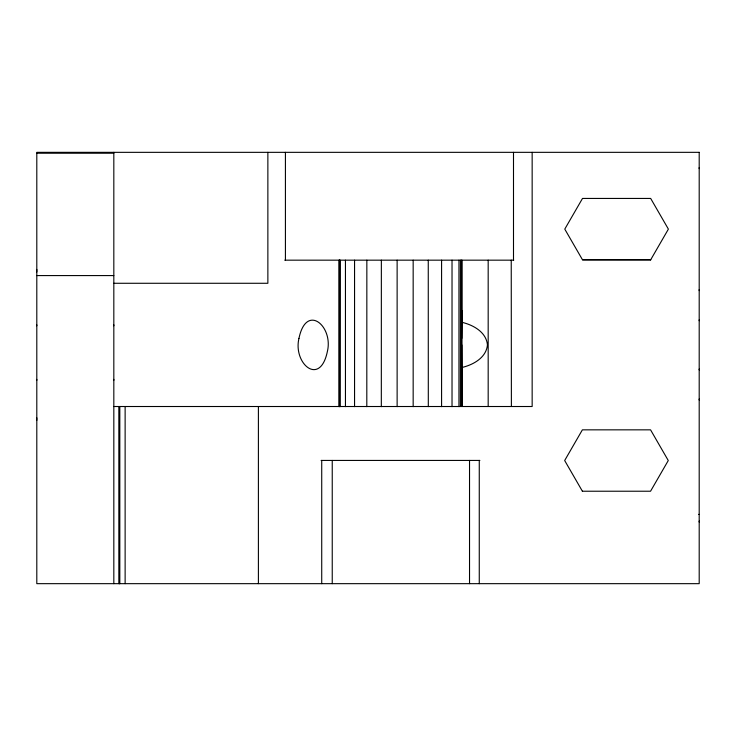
<?xml version="1.0" encoding="UTF-8"?>
<svg xmlns="http://www.w3.org/2000/svg" width="736" height="736" viewBox="0 0 736 736"><rect width="100%" height="100%" fill="white"/><g stroke="black" fill="none" stroke-linecap="round" stroke-linejoin="round"><path stroke-width="1.1" d="M36.8 420.376L36.8 417.809M36.8 380.328L36.8 379.38M36.8 325.818L36.8 324.87M36.8 271.989L36.8 269.413M113.822 380.328L113.822 379.38M113.822 325.818L113.822 324.87M339.066 406.649L339.075 260.167M339.609 406.511L339.609 260.167M340.124 406.649L340.244 260.167M354.559 406.649L354.559 260.167M366.804 406.649L366.85 260.167M381.322 406.649L381.358 260.167M413.163 406.649L413.163 260.167M458.951 406.649L458.951 260.167M460.414 406.511L460.423 260.167M461.628 406.511L461.638 260.167M461.757 406.511L461.84 310.472M461.969 406.511L461.969 367.485C473.239 364.826 486.294 357.678 487.444 344.899C486.294 332.111 473.239 324.972 461.969 322.313L461.914 319.866L461.766 338.413M461.969 322.313L461.969 260.167M488.18 406.511L488.18 260.167M699.2 522.036L699.2 521.042M699.2 400.025L699.2 399.032M699.2 369.923L699.2 369.076M699.2 320.712L699.2 319.866M699.2 290.619L699.2 289.625M699.2 168.618L699.2 167.624M461.969 367.485L461.904 369.932L461.766 344.899M650.67 259.817L668.389 229.126L650.67 198.435L582.507 198.435L564.779 229.117L582.498 259.808L650.67 259.817L582.498 259.808M36.8 153.217L113.822 153.217M284.749 260.167L513.728 260.167M36.8 275.577L113.822 275.577M113.822 283.277L267.867 283.277L267.867 152.343M113.822 406.511L532.156 406.511L532.156 152.334M321.08 460.432L479.872 460.432M582.388 491.225L650.55 491.225L668.27 460.534L650.56 429.842L582.388 429.842L564.668 460.524L582.388 491.216M698.648 514.4L699.2 514.4M511.235 260.167L511.391 406.511M428.26 260.167L428.306 406.649M513.498 152.334L513.498 260.167M479.265 460.432L479.265 583.666M469.531 460.432L469.531 583.666M452.024 260.167L452.024 406.649M441.582 260.167L441.582 406.649M397.127 260.167L397.127 406.649M345.451 260.167L345.451 406.649M339.324 260.167L339.324 406.649M332.24 460.432L332.24 583.666M321.724 460.432L321.724 583.666M285.421 152.343L285.421 260.167M258.4 406.511L258.4 583.666M125.129 406.511L125.129 583.666M119.812 406.511L119.821 583.666M119.407 406.511L119.407 583.666M118.984 406.511L118.984 583.666M113.822 152.343L113.822 583.666M298.954 338.413C292.928 363.464 320.04 387.182 327.4 351.376C333.436 326.333 306.314 302.616 298.954 338.413M699.2 152.334L36.8 152.343L36.8 583.666L699.2 583.666L699.2 152.334"/></g></svg>
